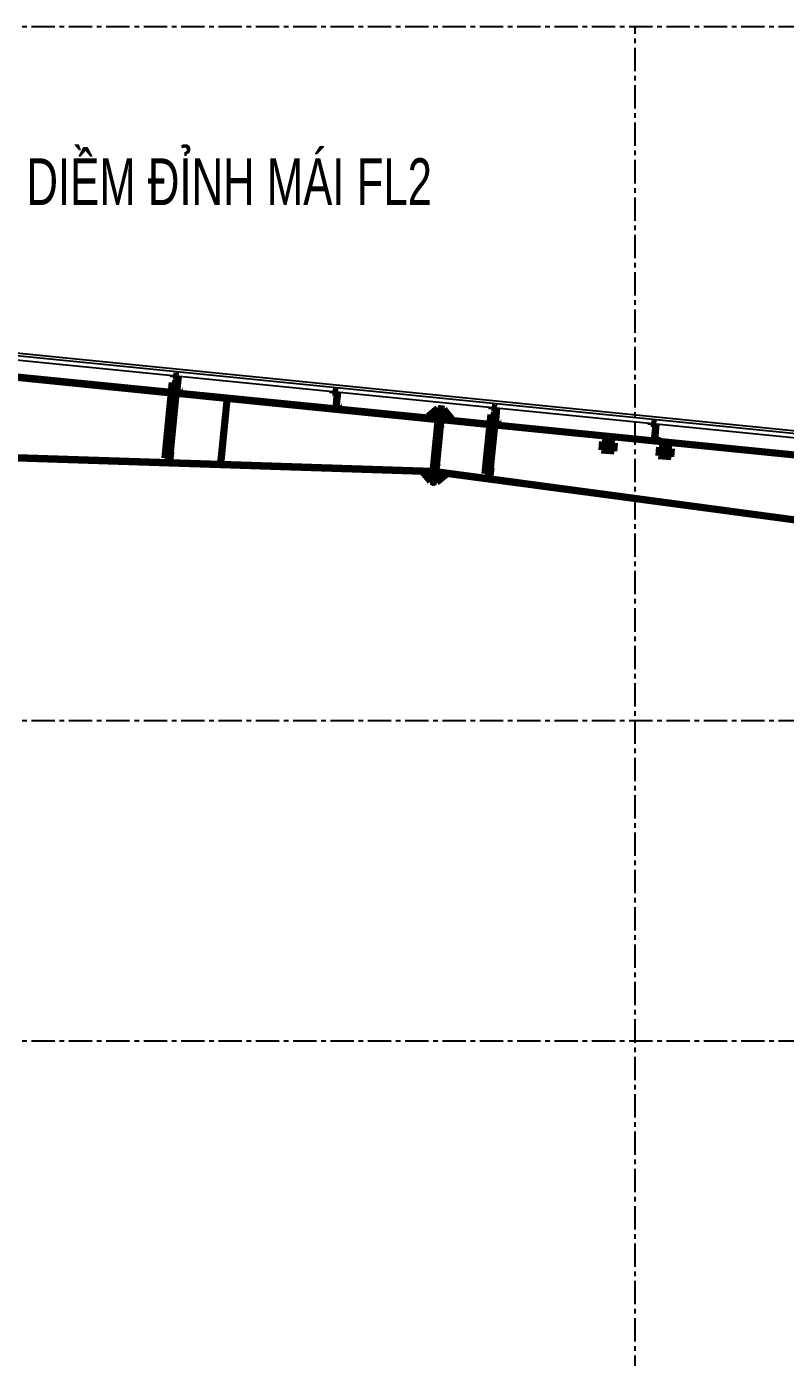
# Model space of a CAD drawing. Header units: inches. Extents: x 2 to 32666, y -5537 to 22.
# Drawn here: x 13957.5 to 13998.2, y -3865.2 to -3794 of the extents above; entities that cross this region are included whole.
import ezdxf

# ---------------------------------------------------------------- set-up
doc = ezdxf.new("R2010")
doc.units = ezdxf.units.IN
doc.header["$MEASUREMENT"] = 0
doc.linetypes.add('CENTER', pattern=[2, 1.25, -0.25, 0.25, -0.25])
for name, color, linetype in [('2', 2, 'Continuous'), ('3', 3, 'Continuous'), ('8', 8, 'Continuous'), ('Tim truc', 8, 'Continuous')]:
    doc.layers.add(name, color=color, linetype=linetype)
doc.styles.add('ST1H', font='vnshxh.shx', dxfattribs={"width": 0.7})

msp = doc.modelspace()

# ---------------------------------------------------------------- hatches: boundary and pattern name
at = {"layer": '2'}
for points in [[(13979.6817, -3814.771), (13979.5907, -3814.7619), (13979.6055, -3814.614), (13979.6964, -3814.6231)], [(13979.7726, -3814.7801), (13979.6817, -3814.771), (13979.6964, -3814.6231), (13979.7874, -3814.6322)], [(13979.6134, -3815.4533), (13979.5224, -3815.4442), (13979.5372, -3815.2964), (13979.6282, -3815.3055)], [(13979.7044, -3815.4624), (13979.6134, -3815.4533), (13979.6282, -3815.3055), (13979.7192, -3815.3145)], [(13979.4087, -3817.5002), (13979.3178, -3817.4911), (13979.3325, -3817.3433), (13979.4235, -3817.3524)], [(13979.4997, -3817.5093), (13979.4087, -3817.5002), (13979.4235, -3817.3524), (13979.5145, -3817.3615)], [(13979.3405, -3818.1825), (13979.2495, -3818.1734), (13979.2643, -3818.0256), (13979.3553, -3818.0347)], [(13979.4315, -3818.1916), (13979.3405, -3818.1825), (13979.3553, -3818.0347), (13979.4463, -3818.0438)]]:
    msp.add_hatch(color=256, dxfattribs=at).paths.add_polyline_path(points, flags=17)

# ---------------------------------------------------------------- linework, layer by layer
at = {"layer": '2', "lineweight": 100}
for p, q in [((13945.6932, -3811.6421), (13965.2767, -3813.6004)), ((13945.6989, -3811.5852), (13965.2824, -3813.5435)), ((13964.9288, -3817.0795), (13965.3329, -3813.0382)), ((13965.6028, -3813.0729), (13965.1841, -3817.2595)), ((13965.3321, -3813.0459), (13965.6028, -3813.0729)), ((13965.3329, -3813.0382), (13965.6172, -3813.0666)), ((13965.3876, -3812.75), (13965.3961, -3812.6647)), ((13965.3961, -3812.7509), (13965.3876, -3812.75)), ((13965.3961, -3812.6647), (13965.6633, -3812.6915)), ((13965.4038, -3812.6741), (13965.3961, -3812.7509)), ((13965.6539, -3812.6991), (13965.4038, -3812.6741)), ((13965.5695, -3813.5435), (13965.6539, -3812.6991)), ((13965.6633, -3812.6915), (13965.5789, -3813.5358)), ((13965.5875, -3813.2259), (13965.6011, -3813.2272)), ((13965.6178, -3812.7731), (13965.5888, -3813.0637)), ((13965.6463, -3812.7759), (13965.6178, -3812.7731)), ((13965.224, -3816.9983), (13965.5695, -3813.5435)), ((13965.561, -3813.6288), (13979.564, -3815.0291)), ((13965.5667, -3813.572), (13979.5696, -3814.9723)), ((13965.5695, -3813.5435), (13965.8709, -3813.5736)), ((13965.5789, -3813.5358), (13965.8632, -3813.5643)), ((13965.7864, -3813.5566), (13965.777, -3813.5643)), ((13965.8632, -3813.5643), (13965.8709, -3813.4875)), ((13965.8709, -3813.4875), (13965.8709, -3813.4875)), ((13965.8709, -3813.4875), (13965.8709, -3813.4875)), ((13965.8709, -3813.4875), (13965.8794, -3813.4884)), ((13965.8709, -3813.5736), (13965.8794, -3813.4884)), ((13967.9202, -3817.3863), (13968.2689, -3813.8996)), ((13967.9486, -3817.3892), (13968.2973, -3813.9025)), ((13968.2689, -3813.8996), (13968.2973, -3813.9025)), ((13973.9164, -3813.6029), (13973.925, -3813.5176)), ((13973.925, -3813.6038), (13973.9164, -3813.6029)), ((13973.925, -3813.5176), (13974.1922, -3813.5444)), ((13973.9327, -3813.527), (13973.925, -3813.6038)), ((13974.1828, -3813.552), (13973.9327, -3813.527)), ((13974.1467, -3813.626), (13974.0671, -3814.422)), ((13974.0984, -3814.3964), (13974.1828, -3813.552)), ((13974.1922, -3813.5444), (13974.1078, -3814.3887)), ((13974.1752, -3813.6288), (13974.1467, -3813.626)), ((13974.0956, -3814.4248), (13974.0984, -3814.3964)), ((13974.0984, -3814.3964), (13974.3998, -3814.4265)), ((13974.1078, -3814.3887), (13974.3921, -3814.4171)), ((13974.3153, -3814.4095), (13974.3059, -3814.4171)), ((13974.3921, -3814.4171), (13974.3998, -3814.3404)), ((13974.3998, -3814.3404), (13974.3998, -3814.3404)), ((13974.3998, -3814.3404), (13974.3998, -3814.3404)), ((13974.3998, -3814.3404), (13974.4083, -3814.3412)), ((13974.3998, -3814.4265), (13974.4083, -3814.3412)), ((13979.0391, -3814.8216), (13979.5395, -3814.4122)), ((13979.2285, -3818.3838), (13979.6265, -3814.4037)), ((13979.3195, -3818.3929), (13979.7175, -3814.4128)), ((13979.3195, -3818.3929), (13979.7175, -3814.4128)), ((13979.4104, -3818.402), (13979.8084, -3814.4219)), ((13979.5395, -3814.4122), (13979.6248, -3814.4207)), ((13979.6265, -3814.4037), (13979.7175, -3814.4128)), ((13979.7175, -3814.4128), (13979.8084, -3814.4219)), ((13979.8909, -3814.4588), (13979.8056, -3814.4503)), ((13980.3003, -3814.9592), (13979.8909, -3814.4588)), ((13982.4453, -3814.4558), (13982.4539, -3814.3705)), ((13982.4539, -3814.4567), (13982.4453, -3814.4558)), ((13982.4539, -3814.3705), (13982.7211, -3814.3972)), ((13982.4615, -3814.3799), (13982.4539, -3814.4567)), ((13982.7117, -3814.4049), (13982.4615, -3814.3799)), ((13982.6273, -3815.2493), (13982.7117, -3814.4049)), ((13982.7211, -3814.3972), (13982.6367, -3815.2416)), ((13982.6756, -3814.4789), (13982.6466, -3814.7686)), ((13982.704, -3814.4817), (13982.6756, -3814.4789)), ((13979.0306, -3814.9069), (13979.0391, -3814.8216)), ((13979.4855, -3814.9524), (13979.0306, -3814.9069)), ((13979.5793, -3814.8756), (13979.4855, -3814.9524)), ((13979.5696, -3814.9723), (13979.564, -3815.0291)), ((13979.747, -3815.0359), (13982.3356, -3815.2948)), ((13979.7516, -3814.9905), (13982.3401, -3815.2493)), ((13979.8369, -3814.999), (13979.7601, -3814.9052)), ((13980.2918, -3815.0445), (13980.3003, -3814.9592)), ((13982.0722, -3817.9288), (13982.3908, -3814.743)), ((13982.6605, -3814.7791), (13982.325, -3818.1347)), ((13982.3621, -3817.9013), (13982.6273, -3815.2493)), ((13982.3899, -3814.752), (13982.6605, -3814.7791)), ((13982.3908, -3814.743), (13982.6751, -3814.7715)), ((13982.6199, -3815.3232), (13999.3934, -3817.0006)), ((13982.6244, -3815.2777), (13999.3979, -3816.9551)), ((13982.6273, -3815.2493), (13982.9286, -3815.2794)), ((13982.6367, -3815.2416), (13982.921, -3815.27)), ((13982.6426, -3814.958), (13982.6563, -3814.9594)), ((13982.8442, -3815.2624), (13982.8348, -3815.27)), ((13982.921, -3815.27), (13982.9286, -3815.1933)), ((13982.9286, -3815.1933), (13982.9286, -3815.1933)), ((13982.9286, -3815.1933), (13982.9286, -3815.1933)), ((13982.9286, -3815.1933), (13982.9372, -3815.1941)), ((13982.9286, -3815.2794), (13982.9372, -3815.1941)), ((13990.9742, -3815.3087), (13990.9828, -3815.2234)), ((13990.9828, -3815.3096), (13990.9742, -3815.3087)), ((13990.9828, -3815.2234), (13991.25, -3815.2501)), ((13990.9904, -3815.2328), (13990.9828, -3815.3096)), ((13991.2406, -3815.2578), (13990.9904, -3815.2328)), ((13991.2045, -3815.3318), (13991.1249, -3816.1278)), ((13991.1562, -3816.1022), (13991.2406, -3815.2578)), ((13991.25, -3815.2501), (13991.1656, -3816.0945)), ((13991.2329, -3815.3346), (13991.2045, -3815.3318)), ((13991.1656, -3816.0945), (13991.4499, -3816.1229)), ((13991.4499, -3816.1229), (13991.4575, -3816.0462)), ((13991.4575, -3816.0462), (13991.4575, -3816.0462)), ((13991.4575, -3816.0462), (13991.4575, -3816.0462)), ((13991.4575, -3816.0462), (13991.4661, -3816.047)), ((13991.4575, -3816.1323), (13991.4661, -3816.047)), ((13945.701, -3816.7194), (13979.2854, -3817.8153)), ((13945.7028, -3816.6623), (13979.2872, -3817.7582)), ((13965.2227, -3817.2985), (13965.2796, -3816.7299)), ((13965.2796, -3816.7299), (13965.2511, -3816.7271)), ((13988.3586, -3816.1957), (13988.3131, -3816.6506)), ((13988.3131, -3816.6506), (13988.9954, -3816.7188)), ((13989.0409, -3816.2639), (13988.3586, -3816.1957)), ((13988.4428, -3816.5027), (13988.4394, -3816.5369)), ((13988.8942, -3816.5824), (13988.4394, -3816.5369)), ((13988.8976, -3816.5482), (13988.4428, -3816.5027)), ((13988.4598, -3816.3322), (13988.4564, -3816.3663)), ((13988.9113, -3816.4118), (13988.4564, -3816.3663)), ((13988.9147, -3816.3777), (13988.4598, -3816.3322)), ((13988.5349, -3816.4775), (13988.5574, -3816.505)), ((13988.5692, -3816.3868), (13988.5417, -3816.4093)), ((13988.5574, -3816.505), (13988.5906, -3816.5175)), ((13988.5692, -3816.3868), (13988.6042, -3816.3811)), ((13988.7498, -3816.5335), (13988.7848, -3816.5277)), ((13988.7635, -3816.397), (13988.7967, -3816.4095)), ((13988.7848, -3816.5277), (13988.8123, -3816.5052)), ((13988.8191, -3816.437), (13988.7967, -3816.4095)), ((13988.8976, -3816.5482), (13988.8942, -3816.5824)), ((13988.9147, -3816.3777), (13988.9113, -3816.4118)), ((13988.9954, -3816.7188), (13989.0409, -3816.2639)), ((13991.1533, -3816.1306), (13991.1562, -3816.1022)), ((13991.1562, -3816.1022), (13991.4575, -3816.1323)), ((13991.4087, -3816.5007), (13991.3632, -3816.9556)), ((13991.3731, -3816.1152), (13991.3637, -3816.1229)), ((13992.091, -3816.5689), (13991.4087, -3816.5007)), ((13991.4928, -3816.8078), (13991.4894, -3816.8419)), ((13991.9477, -3816.8532), (13991.4928, -3816.8078)), ((13991.5099, -3816.6372), (13991.5065, -3816.6713)), ((13991.9614, -3816.7168), (13991.5065, -3816.6713)), ((13991.9648, -3816.6827), (13991.5099, -3816.6372)), ((13991.585, -3816.7825), (13991.6075, -3816.81)), ((13991.6193, -3816.6918), (13991.5918, -3816.7143)), ((13991.6075, -3816.81), (13991.6407, -3816.8225)), ((13991.6193, -3816.6918), (13991.6543, -3816.6861)), ((13991.8135, -3816.702), (13991.8467, -3816.7146)), ((13991.8349, -3816.8327), (13991.8624, -3816.8103)), ((13991.8692, -3816.742), (13991.8467, -3816.7146)), ((13991.9648, -3816.6827), (13991.9614, -3816.7168)), ((13992.0455, -3817.0238), (13992.091, -3816.5689)), ((13956.5006, -3817.0141), (13967.9306, -3817.3874)), ((13965.1994, -3817.1066), (13964.9288, -3817.0795)), ((13965.1841, -3817.2595), (13965.1978, -3817.2609)), ((13965.1943, -3817.2957), (13965.224, -3816.9983)), ((13965.2227, -3817.2985), (13965.1943, -3817.2957)), ((13967.9202, -3817.3863), (13967.9486, -3817.3892)), ((13967.9488, -3817.388), (13979.2797, -3817.758)), ((13991.3632, -3816.9556), (13992.0455, -3817.0238)), ((13991.9443, -3816.8874), (13991.4894, -3816.8419)), ((13991.7999, -3816.8385), (13991.8349, -3816.8327)), ((13991.9477, -3816.8532), (13991.9443, -3816.8874)), ((13978.7415, -3817.7976), (13978.7378, -3817.8352)), ((13978.7378, -3817.8352), (13979.1472, -3818.3356)), ((13979.2779, -3817.8893), (13979.2109, -3817.8129)), ((13979.2872, -3817.7582), (13979.2854, -3817.8153)), ((13979.2872, -3817.7582), (13979.291, -3817.7584)), ((13979.4588, -3817.9187), (13979.5523, -3817.8448)), ((13979.4673, -3817.8333), (13979.4734, -3817.7881)), ((13979.4673, -3817.8334), (14013.3766, -3822.3729)), ((13979.4718, -3817.7879), (13979.4734, -3817.7881)), ((13979.4734, -3817.7881), (14013.3827, -3822.3276)), ((13979.9989, -3817.9727), (13979.4986, -3818.3821)), ((13980.0056, -3817.9055), (13979.9989, -3817.9727)), ((13982.3428, -3817.9558), (13982.0722, -3817.9288)), ((13982.325, -3818.1347), (13982.3386, -3818.1361)), ((13982.3352, -3818.17), (13982.3621, -3817.9013)), ((13982.3636, -3818.1728), (13982.3352, -3818.17)), ((13982.3636, -3818.1728), (13982.4205, -3817.6043)), ((13982.4205, -3817.6043), (13982.3921, -3817.6014)), ((13979.1472, -3818.3356), (13979.2325, -3818.3441)), ((13979.2285, -3818.3838), (13979.3195, -3818.3929)), ((13979.3195, -3818.3929), (13979.4104, -3818.402)), ((13979.4986, -3818.3821), (13979.4133, -3818.3736))]:
    msp.add_line(p, q, dxfattribs=at)
at = {"layer": '2', "lineweight": 0}
for p, q in [((13965.5553, -3812.9391), (13965.7429, -3812.9579)), ((13965.5837, -3812.9419), (13965.6377, -3812.9473)), ((13965.5837, -3812.9419), (13965.6377, -3812.9473)), ((13965.5837, -3812.942), (13965.7429, -3812.9579)), ((13965.5837, -3812.942), (13965.7429, -3812.9579)), ((13965.5212, -3813.2802), (13965.7088, -3813.299)), ((13965.536, -3813.2817), (13965.7236, -3813.3005)), ((13965.536, -3813.2817), (13965.7236, -3813.3005)), ((13965.5496, -3813.2831), (13965.7088, -3813.299)), ((13965.5496, -3813.2831), (13965.7088, -3813.299)), ((13974.0842, -3813.792), (13974.2718, -3813.8107)), ((13974.1126, -3813.7948), (13974.1666, -3813.8002)), ((13974.1126, -3813.7948), (13974.1666, -3813.8002)), ((13974.1126, -3813.7948), (13974.2718, -3813.8108)), ((13974.1126, -3813.7948), (13974.2718, -3813.8108)), ((13974.0501, -3814.1331), (13974.2377, -3814.1519)), ((13974.0785, -3814.136), (13974.1325, -3814.1414)), ((13974.0785, -3814.136), (13974.1325, -3814.1414)), ((13974.0785, -3814.136), (13974.2377, -3814.1519)), ((13974.0785, -3814.136), (13974.2377, -3814.1519)), ((13979.6055, -3814.614), (13979.6964, -3814.6231)), ((13979.6055, -3814.614), (13979.6964, -3814.6231)), ((13979.6964, -3814.6231), (13979.7874, -3814.6322)), ((13979.6964, -3814.6231), (13979.7874, -3814.6322)), ((13982.6131, -3814.6449), (13982.8007, -3814.6636)), ((13982.6415, -3814.6477), (13982.8007, -3814.6637)), ((13982.6415, -3814.6477), (13982.8007, -3814.6637)), ((13982.6415, -3814.6477), (13982.6955, -3814.6531)), ((13982.6415, -3814.6477), (13982.6955, -3814.6531)), ((13979.4394, -3815.3612), (13979.8994, -3815.4072)), ((13979.4394, -3815.3612), (13979.8994, -3815.4072)), ((13979.5077, -3814.6789), (13979.9677, -3814.7249)), ((13979.5077, -3814.6789), (13979.9677, -3814.7249)), ((13979.5372, -3815.2964), (13979.6282, -3815.3055)), ((13979.5372, -3815.2964), (13979.6282, -3815.3055)), ((13979.5907, -3814.7619), (13979.6817, -3814.771)), ((13979.5907, -3814.7619), (13979.6817, -3814.771)), ((13979.6282, -3815.3055), (13979.7192, -3815.3145)), ((13979.6282, -3815.3055), (13979.7192, -3815.3145)), ((13979.6817, -3814.771), (13979.7726, -3814.7801)), ((13979.6817, -3814.771), (13979.7726, -3814.7801)), ((13982.579, -3814.986), (13982.7666, -3815.0048)), ((13982.5937, -3814.9875), (13982.7814, -3815.0063)), ((13982.5937, -3814.9875), (13982.7814, -3815.0063)), ((13982.6074, -3814.9889), (13982.7666, -3815.0048)), ((13982.6074, -3814.9889), (13982.7666, -3815.0048)), ((13979.5224, -3815.4442), (13979.6134, -3815.4533)), ((13979.5224, -3815.4442), (13979.6134, -3815.4533)), ((13979.6134, -3815.4533), (13979.7044, -3815.4624)), ((13979.6134, -3815.4533), (13979.7044, -3815.4624)), ((13991.1078, -3815.8389), (13991.2955, -3815.8577)), ((13991.1363, -3815.8418), (13991.2955, -3815.8577)), ((13991.1363, -3815.8418), (13991.2955, -3815.8577)), ((13991.1363, -3815.8418), (13991.1903, -3815.8472)), ((13991.1363, -3815.8418), (13991.1903, -3815.8472)), ((13991.142, -3815.4978), (13991.3296, -3815.5165)), ((13991.1704, -3815.5006), (13991.3296, -3815.5165)), ((13991.1704, -3815.5006), (13991.3296, -3815.5165)), ((13991.1704, -3815.5006), (13991.2244, -3815.506)), ((13991.1704, -3815.5006), (13991.2244, -3815.506)), ((13988.5045, -3816.4136), (13988.4967, -3816.4392)), ((13988.4967, -3816.4392), (13988.4967, -3816.4392)), ((13988.4967, -3816.4392), (13988.4993, -3816.4659)), ((13988.4993, -3816.4659), (13988.5119, -3816.4895)), ((13988.5024, -3816.4398), (13988.7753, -3816.4671)), ((13988.5215, -3816.393), (13988.5045, -3816.4136)), ((13988.5119, -3816.4895), (13988.5326, -3816.5065)), ((13988.5452, -3816.3804), (13988.5215, -3816.393)), ((13988.5326, -3816.5065), (13988.5581, -3816.5143)), ((13988.5718, -3816.3778), (13988.5452, -3816.3804)), ((13988.5581, -3816.5143), (13988.706, -3816.5291)), ((13988.7196, -3816.3926), (13988.5718, -3816.3778)), ((13988.6525, -3816.317), (13988.6252, -3816.5899)), ((13988.706, -3816.5291), (13988.7326, -3816.5265)), ((13988.7452, -3816.4004), (13988.7196, -3816.3926)), ((13988.7326, -3816.5265), (13988.7562, -3816.5139)), ((13988.7659, -3816.4174), (13988.7452, -3816.4004)), ((13988.7562, -3816.5139), (13988.7732, -3816.4933)), ((13988.7785, -3816.441), (13988.7659, -3816.4174)), ((13988.7732, -3816.4933), (13988.781, -3816.4677)), ((13988.781, -3816.4677), (13988.7785, -3816.441)), ((13988.781, -3816.4677), (13988.781, -3816.4677)), ((13991.6318, -3816.7264), (13991.624, -3816.752)), ((13991.624, -3816.752), (13991.624, -3816.752)), ((13991.624, -3816.752), (13991.6266, -3816.7786)), ((13991.6266, -3816.7786), (13991.6392, -3816.8022)), ((13991.6297, -3816.7525), (13991.9026, -3816.7798)), ((13991.6488, -3816.7057), (13991.6318, -3816.7264)), ((13991.6392, -3816.8022), (13991.6598, -3816.8192)), ((13991.6724, -3816.6931), (13991.6488, -3816.7057)), ((13991.6991, -3816.6906), (13991.6724, -3816.6931)), ((13991.8469, -3816.7053), (13991.6991, -3816.6906)), ((13991.7798, -3816.6297), (13991.7525, -3816.9026)), ((13991.8725, -3816.7131), (13991.8469, -3816.7053)), ((13991.8931, -3816.7301), (13991.8725, -3816.7131)), ((13991.8835, -3816.8266), (13991.9005, -3816.806)), ((13991.9057, -3816.7538), (13991.8931, -3816.7301)), ((13991.9005, -3816.806), (13991.9083, -3816.7804)), ((13991.9083, -3816.7804), (13991.9057, -3816.7538)), ((13991.9083, -3816.7804), (13991.9083, -3816.7804)), ((13965.1607, -3817.0339), (13965.3484, -3817.0527)), ((13965.1607, -3817.0339), (13965.3484, -3817.0527)), ((13979.2347, -3817.4082), (13979.6947, -3817.4542)), ((13979.2347, -3817.4082), (13979.6947, -3817.4542)), ((13979.3178, -3817.4911), (13979.4087, -3817.5002)), ((13979.3178, -3817.4911), (13979.4087, -3817.5002)), ((13979.3325, -3817.3433), (13979.4235, -3817.3524)), ((13979.3325, -3817.3433), (13979.4235, -3817.3524)), ((13979.4087, -3817.5002), (13979.4997, -3817.5093)), ((13979.4087, -3817.5002), (13979.4997, -3817.5093)), ((13979.4235, -3817.3524), (13979.5145, -3817.3615)), ((13979.4235, -3817.3524), (13979.5145, -3817.3615)), ((13991.6598, -3816.8192), (13991.6854, -3816.827)), ((13991.6854, -3816.827), (13991.8332, -3816.8418)), ((13991.8332, -3816.8418), (13991.8599, -3816.8392)), ((13991.8599, -3816.8392), (13991.8835, -3816.8266)), ((13979.1665, -3818.0905), (13979.6265, -3818.1365)), ((13979.1665, -3818.0905), (13979.6265, -3818.1365)), ((13979.2495, -3818.1734), (13979.3405, -3818.1825)), ((13979.2495, -3818.1734), (13979.3405, -3818.1825)), ((13979.2643, -3818.0256), (13979.3553, -3818.0347)), ((13979.2643, -3818.0256), (13979.3553, -3818.0347)), ((13979.3405, -3818.1825), (13979.4315, -3818.1916)), ((13979.3405, -3818.1825), (13979.4315, -3818.1916)), ((13979.3553, -3818.0347), (13979.4463, -3818.0438)), ((13979.3553, -3818.0347), (13979.4463, -3818.0438)), ((13982.3017, -3817.9082), (13982.4893, -3817.927)), ((13982.3017, -3817.9082), (13982.4893, -3817.927))]:
    msp.add_line(p, q, dxfattribs=at)
at = {"layer": '2', "lineweight": 100}
for centre, start, end in [((13988.5974, -3816.4493), 144.289401, 204.289401), ((13988.7566, -3816.4652), 324.2894, 24.2894), ((13991.6475, -3816.7543), 144.289401, 204.289401), ((13991.8067, -3816.7702), 324.2894, 24.2894)]:
    msp.add_arc(centre, 0.0686, start, end, dxfattribs=at)
at = {"layer": '3'}
for p, q in [((13946.8887, -3810.4465), (14117.391, -3827.4968)), ((13946.8889, -3810.4408), (14117.3916, -3827.4911)), ((13947.1123, -3810.8306), (14117.2261, -3827.8421)), ((13947.1181, -3810.837), (14117.2321, -3827.8484))]:
    msp.add_line(p, q, dxfattribs=at)
at = {"layer": '8'}
msp.add_line((13946.887, -3810.5842), (14117.3774, -3827.6332), dxfattribs=at)
at = {"layer": 'Tim truc', "linetype": 'CENTER'}
for p, q in [((13723.8029, -3793.9869), (14224.8224, -3793.9869)), ((13990.1172, -3924.3761), (13990.1172, -3793.9869)), ((13723.8029, -3831.1298), (14224.8224, -3831.1298)), ((13723.8029, -3848.2726), (14224.8224, -3848.2726))]:
    msp.add_line(p, q, dxfattribs=at)

# ---------------------------------------------------------------- texts
at = {"layer": '3', "style": 'ST1H', "width": 0.7}
msp.add_text('diÒm ®Ønh m¸i fl2', height=2.5, dxfattribs=at).set_placement((13957.5262, -3803.5371))

doc.saveas('drawing.dxf')
